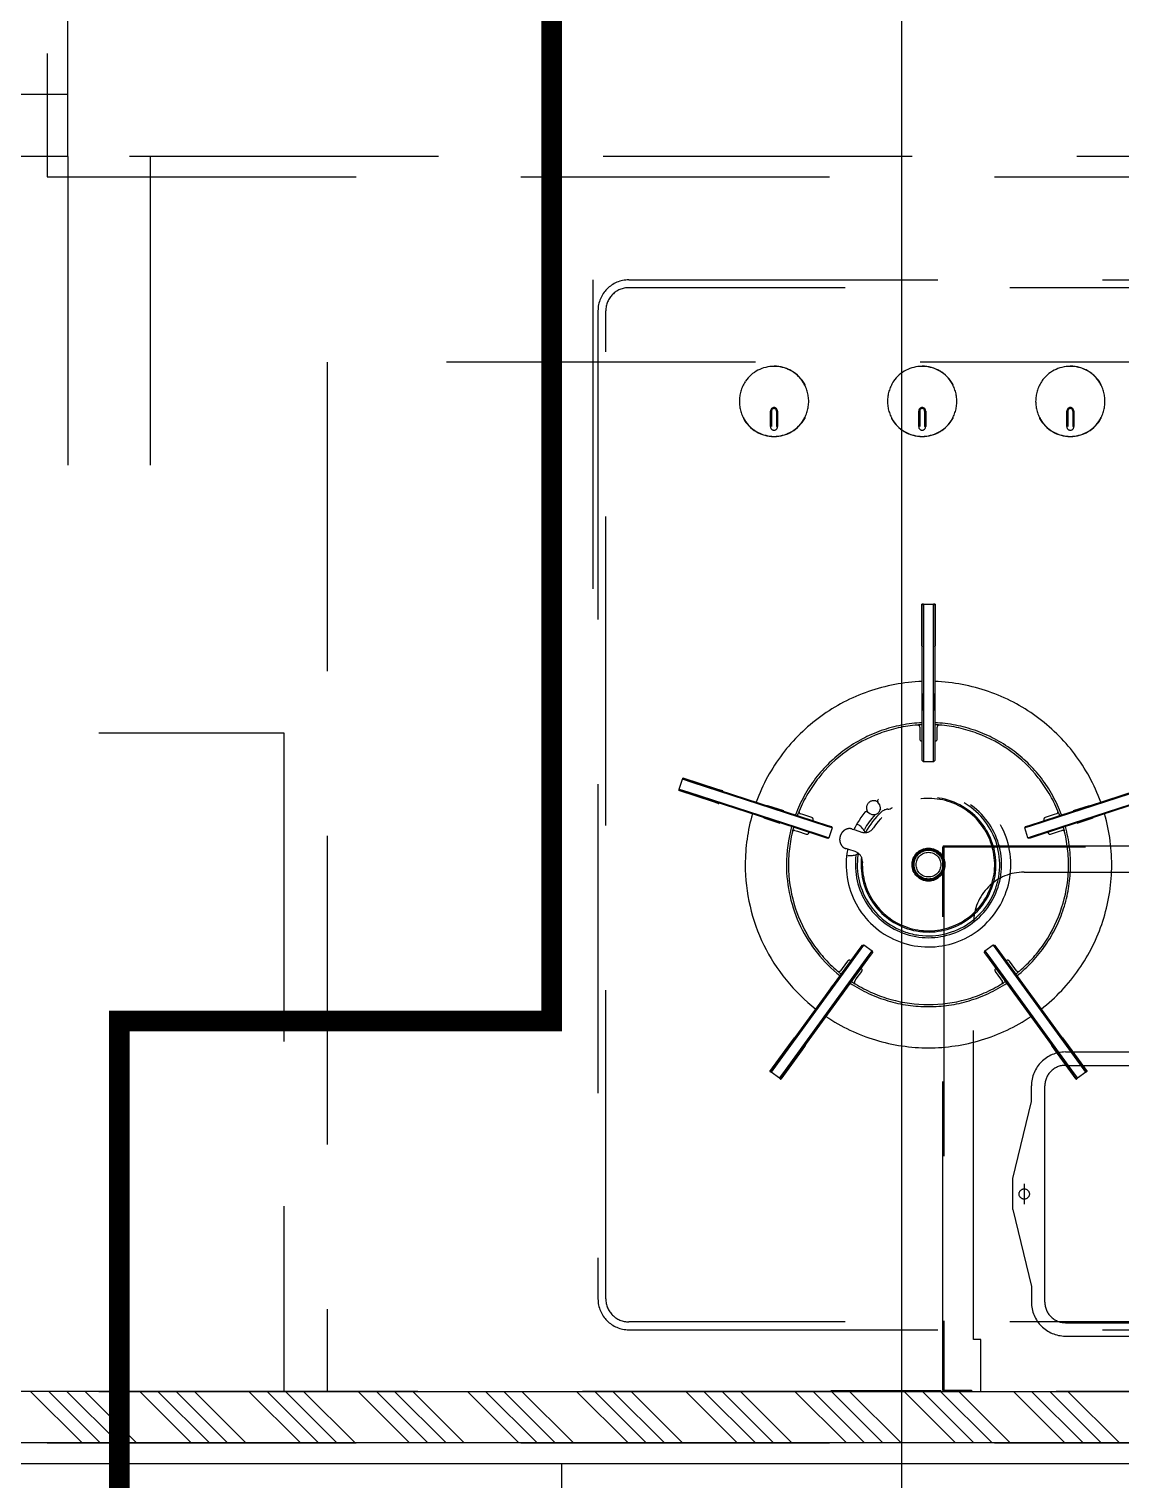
# Model space of a CAD drawing. Header units: millimetres. Extents: x 6886222 to 6919728, y 230959 to 276095.
# Drawn here: x 6907564 to 6908095, y 263117 to 263821 of the extents above; entities that cross this region are included whole.
import ezdxf
from ezdxf.xclip import XClip

# ---------------------------------------------------------------- set-up
doc = ezdxf.new("R2010")
doc.units = ezdxf.units.MM
doc.header["$LTSCALE"] = 100
doc.header["$XCLIPFRAME"] = 2
doc.linetypes.add('U-74C-EX$0$CEN', pattern=[62, 60, -1, 0, -1])
doc.linetypes.add('U-74C-EX$0$HID', pattern=[2.3, 1.5, -0.8])
for name, color, linetype in [('BP', 7, 'Continuous'), ('U-74C-EX$0$CEN', 1, 'U-74C-EX$0$CEN'), ('U-74C-EX$0$CON', 2, 'Continuous'), ('U-74C-EX$0$FIN', 5, 'Continuous'), ('U-74C-EX$0$FUR_미설치가구', 8, 'U-74C-EX$0$HID'), ('U-74C-EX$0$S-ELE', 4, 'Continuous'), ('U-74C-EX$0$확장전', 4, 'U-74C-EX$0$HID')]:
    doc.layers.add(name, color=color, linetype=linetype)
doc.layers.add('U-74C-EX$0$MC', color=152, linetype='Continuous', plot=False)

# ---------------------------------------------------------------- blocks, each defined once
blk = doc.blocks.new('U-74C-EX$0$74C_주방가구_1')
at = {"layer": 'U-74C-EX$0$FUR_미설치가구', "linetype": 'U-74C-EX$0$HID'}
for p, q in [((0, 0), (0, -2480)), ((25, -2480), (25, -25)), ((25, -25), (25, -2500)), ((625, -700), (625, -410)), ((655, -700), (655, -410)), ((25, -681.93), (0, -706.93)), ((2975, -690), (615, -690)), ((615, -690), (615, -1810)), ((25, -690.77), (0, -715.77)), ((25, -699.61), (0, -724.61)), ((625, -700), (415, -700)), ((625, -1800), (625, -700)), ((625, -700), (2975, -700)), ((25, -708.45), (0, -733.45)), ((25, -734.96), (0, -759.96)), ((25, -743.8), (0, -768.8)), ((625, -740), (415, -740)), ((25, -752.64), (0, -777.64)), ((25, -761.48), (0, -786.48)), ((25, -788), (0, -813)), ((25, -796.83), (0, -821.83)), ((25, -805.67), (0, -830.67)), ((25, -814.51), (0, -839.51)), ((25, -841.03), (0, -866.03)), ((25, -849.87), (0, -874.87)), ((25, -858.71), (0, -883.71)), ((25, -867.55), (0, -892.55)), ((25, -894.06), (0, -919.06)), ((25, -902.9), (0, -927.9)), ((25, -911.74), (0, -936.74)), ((25, -920.58), (0, -945.58)), ((25, -947.1), (0, -972.1)), ((25, -955.93), (0, -980.93)), ((550, -957.49, 0), (70, -957.49, 0)), ((565, -955, 0), (365, -955, 0)), ((25, -964.77), (0, -989.77)), ((70, -961.29, 0), (550, -961.29, 0)), ((25, -973.61), (0, -998.61)), ((55, -972.49, 0), (55, -1537.49, 0)), ((58.8, -1537.49, 0), (58.8, -972.49, 0)), ((561.2, -1537.49, 0), (561.2, -972.49, 0)), ((565, -972.49, 0), (565, -1537.49, 0)), ((25, -1000.13), (0, -1025.13)), ((311.48, -1013.53, 0), (316.95, -996.7, 0)), ((315.64, -1001.53, 0), (317.03, -997.25, 0)), ((317.66, -996.92, 0), (316.12, -1001.68, 0)), ((317.66, -996.92, 0), (317.03, -997.25, 0)), ((317.66, -996.92, 0), (317.42, -996.85, 0)), ((317.66, -996.92, 0), (322.42, -998.47, 0)), ((323.13, -998.71, 0), (317.66, -1015.54, 0)), ((320.87, -1003.23, 0), (322.42, -998.47, 0)), ((322.74, -999.1, 0), (321.35, -1003.38, 0)), ((322.74, -999.1, 0), (322.42, -998.47, 0)), ((322.65, -998.55, 0), (322.42, -998.47, 0)), ((298.8, -1053.36, 0), (315.64, -1001.53, 0)), ((316.12, -1001.68, 0), (299.27, -1053.51, 0)), ((304.03, -1055.06, 0), (320.87, -1003.23, 0)), ((321.35, -1003.38, 0), (304.51, -1055.21, 0)), ((25, -1008.97), (0, -1033.97)), ((310.71, -1015.9, 0), (311.48, -1013.53, 0)), ((25, -1017.81), (0, -1042.81)), ((317.66, -1015.54, 0), (316.89, -1017.91, 0)), ((25, -1026.64), (0, -1051.64)), ((497.76, -1028.1, 0), (497.69, -1028.1, 0)), ((498.08, -1028.1, 0), (497.76, -1028.1, 0)), ((496.21, -1029.09, 0), (496.53, -1028.99, 0)), ((515.46, -1028.99, 0), (515.78, -1029.09, 0)), ((177.14, -1045.67, 0), (180.08, -1041.63, 0)), ((180.22, -1041.43, 0), (180.08, -1041.63, 0)), ((180.78, -1041.52, 0), (180.08, -1041.63, 0)), ((184.12, -1044.57, 0), (180.08, -1041.63, 0)), ((180.52, -1041.03, 0), (194.84, -1051.43, 0)), ((180.78, -1041.52, 0), (184.42, -1044.16, 0)), ((303.68, -1038.02, 0), (301.15, -1045.81, 0)), ((303.77, -1038.05, 0), (303.68, -1038.02, 0)), ((307.04, -1047.73, 0), (309.58, -1039.93, 0)), ((309.58, -1039.93, 0), (309.48, -1039.9, 0)), ((493.7, -1041.29, 0), (501.3, -1041.29, 0)), ((191.02, -1056.68, 0), (176.7, -1046.29, 0)), ((177.14, -1045.67, 0), (176.99, -1045.88, 0)), ((177.14, -1045.67, 0), (181.18, -1048.61, 0)), ((177.14, -1045.67, 0), (177.25, -1046.37, 0)), ((180.89, -1049.02, 0), (177.25, -1046.37, 0)), ((224.98, -1081.05, 0), (180.89, -1049.02, 0)), ((181.18, -1048.61, 0), (225.27, -1080.65, 0)), ((228.21, -1076.6, 0), (184.12, -1044.57, 0)), ((184.42, -1044.16, 0), (228.51, -1076.2, 0)), ((301.15, -1045.81, 0), (301.24, -1045.84, 0)), ((306.95, -1047.7, 0), (307.04, -1047.73, 0)), ((493.7, -1044.19, 0), (493.7, -1044.19, 0)), ((493.72, -1044.69, 0), (493.7, -1044.19, 0)), ((501.28, -1044.69, 0), (493.72, -1044.69, 0)), ((501.28, -1044.69, 0), (501.29, -1044.19, 0)), ((501.3, -1044.19, 0), (501.29, -1044.19, 0)), ((523, -1042.99, 0), (523.01, -1042.99, 0)), ((523.01, -1042.99, 0), (523.05, -1042.99, 0)), ((25, -1053.16), (0, -1078.16)), ((194.84, -1051.43, 0), (196.86, -1052.9, 0)), ((294.29, -1067.24, 0), (298.8, -1053.36, 0)), ((299.27, -1053.51, 0), (294.76, -1067.42, 0)), ((297.14, -1054.41, 0), (295.76, -1058.68, 0)), ((297.55, -1053.17, 0), (297.14, -1054.41, 0)), ((299.51, -1068.96, 0), (304.03, -1055.06, 0)), ((304.51, -1055.21, 0), (299.99, -1069.1, 0)), ((305.23, -1057.03, 0), (305.63, -1055.79, 0)), ((25, -1062), (0, -1087)), ((193.04, -1058.15, 0), (191.02, -1056.68, 0)), ((296.4, -1059.94, 0), (296.64, -1060.02, 0)), ((302.34, -1061.87, 0), (302.58, -1061.95, 0)), ((303.84, -1061.3, 0), (305.23, -1057.03, 0)), ((496.21, -1056.89, 0), (496.53, -1056.99, 0)), ((497.76, -1057.88, 0), (497.69, -1057.88, 0)), ((498.08, -1057.88, 0), (497.76, -1057.88, 0)), ((514.23, -1057.88, 0), (513.91, -1057.88, 0)), ((514.23, -1057.88, 0), (514.3, -1057.88, 0)), ((515.46, -1056.99, 0), (515.78, -1056.89, 0)), ((25.46, -1070.52, 0), (25.46, -1124.2, 0)), ((215.54, -1066.65, 0), (215.48, -1066.73, 0)), ((222.17, -1071.47, 0), (215.54, -1066.65, 0)), ((293.7, -1069.05, 0), (294.29, -1067.24, 0)), ((294.02, -1069.68, 0), (293.7, -1069.05, 0)), ((294.76, -1067.42, 0), (294.02, -1069.68, 0)), ((298.78, -1071.23, 0), (294.02, -1069.68, 0)), ((298.78, -1071.23, 0), (299.51, -1068.96, 0)), ((299.99, -1069.1, 0), (299.41, -1070.9, 0)), ((25, -1070.84), (0, -1095.84)), ((211.96, -1071.59, 0), (211.9, -1071.67, 0)), ((211.9, -1071.67, 0), (218.53, -1076.49, 0)), ((218.53, -1076.49, 0), (218.59, -1076.41, 0)), ((222.12, -1071.55, 0), (222.17, -1071.47, 0)), ((240.04, -1085.2, 0), (228.21, -1076.6, 0)), ((228.51, -1076.2, 0), (240.32, -1084.78, 0)), ((230.46, -1076.07, 0), (229.41, -1075.31, 0)), ((234.1, -1078.71, 0), (230.46, -1076.07, 0)), ((299.41, -1070.9, 0), (298.78, -1071.23, 0)), ((25, -1079.68), (0, -1104.68)), ((224.41, -1082.18, 0), (225.47, -1082.95, 0)), ((236.79, -1089.63, 0), (224.98, -1081.05, 0)), ((225.27, -1080.65, 0), (237.1, -1089.24, 0)), ((225.47, -1082.95, 0), (229.1, -1085.59, 0)), ((234.17, -1080.31, 0), (234.32, -1080.11, 0)), ((285.47, -1082.8, 0), (285.51, -1082.8, 0)), ((287.25, -1082.43, 0), (288.27, -1079.28, 0)), ((288.27, -1079.28, 0), (288.73, -1077.87, 0)), ((297.78, -1082.38, 0), (296.76, -1085.52, 0)), ((298.24, -1080.96, 0), (297.78, -1082.38, 0)), ((230.5, -1085.37, 0), (230.64, -1085.17, 0)), ((238.33, -1090.75, 0), (236.79, -1089.63, 0)), ((237.1, -1089.24, 0), (239.03, -1090.64, 0)), ((239.03, -1090.64, 0), (238.33, -1090.75, 0)), ((241.97, -1086.59, 0), (239.03, -1090.64, 0)), ((241.97, -1086.59, 0), (240.04, -1085.2, 0)), ((240.32, -1084.78, 0), (241.86, -1085.9, 0)), ((241.86, -1085.9, 0), (241.97, -1086.59, 0)), ((297.95, -1086.84, 0), (297.98, -1086.86, 0)), ((306.56, -1088.46, 0), (305.8, -1089.58, 0)), ((310.22, -1094.16, 0), (311.37, -1093.44, 0)), ((496.21, -1101.04, 0), (496.53, -1100.94, 0)), ((497.76, -1100.05, 0), (497.69, -1100.05, 0)), ((498.08, -1100.05, 0), (497.76, -1100.05, 0)), ((515.46, -1100.94, 0), (515.78, -1101.04, 0)), ((25, -1106.19), (0, -1131.19)), ((284.02, -1110.62, 0), (283.74, -1111.04, 0)), ((286.24, -1112.69, 0), (286.52, -1112.27, 0)), ((25, -1115.03), (0, -1140.03)), ((330.95, -1115.51, 0), (331.45, -1115.01, 0)), ((330.95, -1120.51, 0), (330.95, -1115.51, 0)), ((333.33, -1115.51, 0), (330.95, -1115.51, 0)), ((331.45, -1115.01, 0), (333.35, -1115.01, 0)), ((347.95, -1115.51, 0), (333.33, -1115.51, 0)), ((333.35, -1115.01, 0), (347.95, -1115.01, 0)), ((340.95, -1114.76, 0), (340.95, -1115.01, 0)), ((346.44, -1113.76, 0), (341.95, -1113.76, 0)), ((347.74, -1113.76, 0), (346.44, -1113.76, 0)), ((347.95, -1115.01, 0), (402.45, -1115.01, 0)), ((402.45, -1115.51, 0), (347.95, -1115.51, 0)), ((364.05, -1114.91, 0), (355.85, -1114.91, 0)), ((355.85, -1114.91, 0), (355.85, -1115.01, 0)), ((364.05, -1115.01, 0), (364.05, -1114.91, 0)), ((387.25, -1114.76, 0), (389.75, -1114.76, 0)), ((389.75, -1114.76, 0), (407.44, -1114.76, 0)), ((402.45, -1115.01, 0), (406.95, -1115.01, 0)), ((407.45, -1115.51, 0), (402.45, -1115.51, 0)), ((407.45, -1115.51, 0), (406.95, -1115.01, 0)), ((407.45, -1115.51, 0), (407.45, -1115.26, 0)), ((407.45, -1115.51, 0), (407.45, -1120.51, 0)), ((493.7, -1113.24, 0), (501.3, -1113.24, 0)), ((493.7, -1116.14, 0), (493.7, -1116.14, 0)), ((493.72, -1116.64, 0), (493.7, -1116.14, 0)), ((501.28, -1116.64, 0), (493.72, -1116.64, 0)), ((501.28, -1116.64, 0), (501.29, -1116.14, 0)), ((501.3, -1116.14, 0), (501.29, -1116.14, 0)), ((523, -1114.94, 0), (523.01, -1114.94, 0)), ((523.01, -1114.94, 0), (523.05, -1114.94, 0)), ((25, -1123.87), (0, -1148.87)), ((330.95, -1120.51, 0), (333.33, -1120.51, 0)), ((331.45, -1121.01, 0), (330.95, -1120.51, 0)), ((333.35, -1121.01, 0), (331.45, -1121.01, 0)), ((333.33, -1120.51, 0), (347.95, -1120.51, 0)), ((347.95, -1121.01, 0), (333.35, -1121.01, 0)), ((340.95, -1121.01, 0), (340.95, -1121.26, 0)), ((341.95, -1122.26, 0), (346.44, -1122.26, 0)), ((346.44, -1122.26, 0), (347.74, -1122.26, 0)), ((347.95, -1120.51, 0), (402.45, -1120.51, 0)), ((402.45, -1121.01, 0), (347.95, -1121.01, 0)), ((355.85, -1121.01, 0), (355.85, -1121.11, 0)), ((355.85, -1121.11, 0), (364.05, -1121.11, 0)), ((364.05, -1121.11, 0), (364.05, -1121.01, 0)), ((389.75, -1121.26, 0), (387.25, -1121.26, 0)), ((407.44, -1121.26, 0), (389.75, -1121.26, 0)), ((402.45, -1120.51, 0), (407.45, -1120.51, 0)), ((406.95, -1121.01, 0), (402.45, -1121.01, 0)), ((406.95, -1121.01, 0), (407.45, -1120.51, 0)), ((407.45, -1120.76, 0), (407.45, -1120.51, 0)), ((25, -1132.71), (0, -1157.71)), ((496.21, -1128.84, 0), (496.53, -1128.94, 0)), ((497.76, -1129.83, 0), (497.69, -1129.83, 0)), ((498.08, -1129.83, 0), (497.76, -1129.83, 0)), ((514.23, -1129.83, 0), (513.91, -1129.83, 0)), ((514.23, -1129.83, 0), (514.3, -1129.83, 0)), ((515.46, -1128.94, 0), (515.78, -1128.84, 0)), ((224.98, -1154.96, 0), (236.79, -1146.38, 0)), ((237.1, -1146.77, 0), (225.27, -1155.37, 0)), ((236.79, -1146.38, 0), (238.33, -1145.26, 0)), ((239.03, -1145.37, 0), (237.1, -1146.77, 0)), ((238.33, -1145.26, 0), (239.03, -1145.37, 0)), ((239.03, -1145.37, 0), (241.97, -1149.42, 0)), ((180.89, -1186.99, 0), (224.98, -1154.96, 0)), ((225.47, -1153.06, 0), (224.41, -1153.83, 0)), ((229.1, -1150.42, 0), (225.47, -1153.06, 0)), ((228.21, -1159.41, 0), (240.04, -1150.82, 0)), ((240.32, -1151.23, 0), (228.51, -1159.81, 0)), ((230.64, -1150.85, 0), (230.5, -1150.64, 0)), ((240.04, -1150.82, 0), (241.97, -1149.42, 0)), ((241.86, -1150.12, 0), (240.32, -1151.23, 0)), ((241.97, -1149.42, 0), (241.86, -1150.12, 0)), ((25, -1159.23), (0, -1184.23)), ((113.44, -1159, 0), (75.94, -1168, 0)), ((113.44, -1159, 0), (128.44, -1159, 0)), ((128.44, -1159, 0), (165.94, -1168, 0)), ((225.27, -1155.37, 0), (181.18, -1187.4, 0)), ((184.12, -1191.44, 0), (228.21, -1159.41, 0)), ((228.51, -1159.81, 0), (184.42, -1191.85, 0)), ((218.53, -1159.52, 0), (211.9, -1164.34, 0)), ((218.59, -1159.6, 0), (218.53, -1159.52, 0)), ((229.41, -1160.7, 0), (230.46, -1159.94, 0)), ((230.46, -1159.94, 0), (234.1, -1157.3, 0)), ((234.32, -1155.9, 0), (234.17, -1155.7, 0)), ((25, -1168.07), (0, -1193.07)), ((75.94, -1168, 0), (68.44, -1168, 0)), ((125.94, -1164.5, 0), (115.94, -1164.5, 0)), ((120.94, -1382.96, 0), (120.94, -1166.65, 0)), ((165.94, -1168, 0), (173.44, -1168, 0)), ((211.9, -1164.34, 0), (211.96, -1164.42, 0)), ((215.54, -1169.36, 0), (222.17, -1164.54, 0)), ((222.17, -1164.54, 0), (222.12, -1164.46, 0)), ((293.7, -1166.96, 0), (294.02, -1166.33, 0)), ((294.29, -1168.77, 0), (293.7, -1166.96, 0)), ((294.02, -1166.33, 0), (298.78, -1164.79, 0)), ((294.02, -1166.33, 0), (294.76, -1168.59, 0)), ((298.8, -1182.65, 0), (294.29, -1168.77, 0)), ((294.76, -1168.59, 0), (299.27, -1182.5, 0)), ((299.51, -1167.05, 0), (298.78, -1164.79, 0)), ((298.78, -1164.79, 0), (299.41, -1165.11, 0)), ((299.41, -1165.11, 0), (299.99, -1166.92, 0)), ((304.03, -1180.95, 0), (299.51, -1167.05, 0)), ((299.99, -1166.92, 0), (304.51, -1180.8, 0)), ((68.44, -1174.5, 0), (173.44, -1174.5, 0)), ((215.48, -1169.28, 0), (215.54, -1169.36, 0)), ((296.64, -1176, 0), (296.4, -1176.07, 0)), ((302.58, -1174.07, 0), (302.34, -1174.14, 0)), ((305.23, -1178.98, 0), (303.84, -1174.71, 0)), ((496.21, -1172.99, 0), (496.53, -1172.88, 0)), ((497.76, -1172, 0), (497.69, -1172, 0)), ((498.08, -1172, 0), (497.76, -1172, 0)), ((515.46, -1172.88, 0), (515.78, -1172.99, 0)), ((25, -1176.9), (0, -1201.9)), ((176.7, -1189.73, 0), (191.02, -1179.33, 0)), ((191.02, -1179.33, 0), (193.04, -1177.86, 0)), ((196.86, -1183.12, 0), (194.84, -1184.59, 0)), ((295.76, -1177.33, 0), (297.14, -1181.6, 0)), ((297.14, -1181.6, 0), (297.55, -1182.84, 0)), ((315.64, -1234.49, 0), (298.8, -1182.65, 0)), ((299.27, -1182.5, 0), (316.12, -1234.33, 0)), ((320.87, -1232.79, 0), (304.03, -1180.95, 0)), ((304.51, -1180.8, 0), (321.35, -1232.63, 0)), ((305.63, -1180.22, 0), (305.23, -1178.98, 0)), ((25, -1185.74), (0, -1210.74)), ((51.94, -1184.5, 0), (51.94, -1365.5, 0)), ((58.44, -1184.5, 0), (58.44, -1365.5, 0)), ((176.99, -1190.14, 0), (177.14, -1190.34, 0)), ((181.18, -1187.4, 0), (177.14, -1190.34, 0)), ((177.25, -1189.64, 0), (177.14, -1190.34, 0)), ((180.08, -1194.38, 0), (177.14, -1190.34, 0)), ((177.25, -1189.64, 0), (180.89, -1186.99, 0)), ((194.84, -1184.59, 0), (180.52, -1194.99, 0)), ((183.44, -1184.5, 0), (183.44, -1365.5, 0)), ((189.94, -1184.5, 0), (189.94, -1365.5, 0)), ((301.24, -1190.17, 0), (301.15, -1190.2, 0)), ((301.15, -1190.2, 0), (303.68, -1198, 0)), ((307.04, -1188.28, 0), (306.95, -1188.31, 0)), ((309.58, -1196.08, 0), (307.04, -1188.28, 0)), ((493.7, -1185.19, 0), (501.3, -1185.19, 0)), ((493.7, -1188.09, 0), (493.7, -1188.09, 0)), ((493.72, -1188.59, 0), (493.7, -1188.09, 0)), ((501.28, -1188.59, 0), (493.72, -1188.59, 0)), ((501.28, -1188.59, 0), (501.29, -1188.09, 0)), ((501.3, -1188.09, 0), (501.29, -1188.09, 0)), ((523, -1186.89, 0), (523.01, -1186.89, 0)), ((523.01, -1186.89, 0), (523.05, -1186.89, 0)), ((180.08, -1194.38, 0), (184.12, -1191.44, 0)), ((180.08, -1194.38, 0), (180.78, -1194.49, 0)), ((180.08, -1194.38, 0), (180.22, -1194.59, 0)), ((184.42, -1191.85, 0), (180.78, -1194.49, 0)), ((309.48, -1196.11, 0), (309.58, -1196.08, 0)), ((303.68, -1198, 0), (303.77, -1197.97, 0)), ((496.21, -1200.79, 0), (496.53, -1200.89, 0)), ((497.76, -1201.78, 0), (497.69, -1201.78, 0)), ((498.08, -1201.78, 0), (497.76, -1201.78, 0)), ((514.23, -1201.78, 0), (513.91, -1201.78, 0)), ((514.23, -1201.78, 0), (514.3, -1201.78, 0)), ((515.46, -1200.89, 0), (515.78, -1200.79, 0))]:
    blk.add_line(p, q, dxfattribs=at)
blk.add_lwpolyline([(25, -805), (25, -25), (345, -25), (345, -805)], close=True, dxfattribs=at)
at = {"layer": 'U-74C-EX$0$FUR_미설치가구', "linetype": 'U-74C-EX$0$HID', "elevation": 0}
blk.add_lwpolyline([(525, -825.94), (25, -825.94), (25, -1723.94), (525, -1723.94)], close=True, dxfattribs=at)
blk.add_lwpolyline([(25.6, -1424.34), (289.4, -1424.34), (289.4, -1125.54), (25.6, -1125.54), (25.6, -1138.94), (25, -1138.94), (25, -1125.54, -0.414214), (25.6, -1124.94), (289.4, -1124.94, -0.414214), (290, -1125.54), (290, -1424.34, -0.414214), (289.4, -1424.94), (25.6, -1424.94, -0.414214), (25, -1424.34), (25, -1410.94), (25.6, -1410.94)], format="xyb", close=True, dxfattribs=at)
blk.add_lwpolyline([(25, -1143.44), (50.3, -1143.44), (50.3, -1139.94), (252.8, -1139.94, -0.414214), (277.3, -1164.44), (277.3, -1385.44)], format="xyb", dxfattribs=at)
at = {"layer": 'U-74C-EX$0$FUR_미설치가구', "linetype": 'U-74C-EX$0$HID'}
for centre, radius in [((280.95, -1118.01, 0), 8), ((280.95, -1118.01, 0), 7.5), ((280.95, -1118.01, 0), 7), ((280.95, -1118.01, 0), 6), ((120.94, -1164.5, 0), 2.5)]:
    blk.add_circle(centre, radius, dxfattribs=at)
for centre, radius, start, end in [((70, -972.49, 0), 15, 90, 180), ((550, -972.49, 0), 15, 0, 90), ((70, -972.49, 0), 11.2, 90, 180), ((550, -972.49, 0), 11.2, 0, 90), ((316.04, -1000.51, 0), 3.91, 69.29021, 76.62), ((321.5, -1002.68, 0), 4.29, 67.70311, 74.38667), ((311.18, -1016.06, 0), 0.5, 162, 222), ((316.41, -1017.76, 0), 0.5, 282, 342), ((506, -1042.99, 0), 17.05, 119.15028, 240.84972), ((506, -1042.99, 0), 17.02, 118.93882, 241.06118), ((506, -1043.32, 0), 17.17, 56.57175, 123.42825), ((280.95, -1118.01, 0), 89, 90, 142.06832), ((280.95, -1118.01, 0), 89, 73.93168, 90), ((280.95, -1118.01, 0), 89, 1.93168, 70.06832), ((506, -1042.99, 0), 17, 125.1532, 234.8468), ((506, -1042.99, 0), 17, 305.1532, 54.8468), ((183.8, -1043.8, 0), 4.29, 139.70311, 146.38667), ((493.7, -1042.99, 0), 1.7, 90.00284, 270.67481), ((501.3, -1042.99, 0), 1.7, 359.61431, 90.02662), ((501.3, -1042.99, 0), 1.2, 359.79918, 89.99331), ((180.04, -1048.32, 0), 3.91, 141.29021, 148.62), ((280.95, -1118.01, 0), 69, 90, 141.50809), ((280.95, -1118.01, 0), 69, 74.49191, 90), ((501.3, -1042.99, 0), 1.7, 269.2913, 359.706), ((501.3, -1042.99, 0), 1.2, 269.99602, 359.79845), ((506, -1042.99, 0), 17.02, 298.93882, 0), ((506, -1042.99, 0), 17.05, 299.15028, 0), ((196.57, -1053.3, 0), 0.5, 354, 54), ((280.95, -1118.01, 0), 68, 76.4942, 139.5058), ((280.95, -1118.01, 0), 68, 74.78036, 76.4942), ((296.6, -1052.86, 0), 1, 342, 76.4942), ((280.95, -1118.01, 0), 68, 74.52858, 74.78036), ((280.95, -1118.01, 0), 68, 69.21964, 69.47142), ((280.95, -1118.01, 0), 68, 67.50597, 69.21964), ((280.95, -1118.01, 0), 69, 2.49191, 69.50809), ((306.58, -1056.1, 0), 1, 67.5058, 162), ((280.95, -1118.01, 0), 68, 4.4942, 67.5058), ((193.33, -1057.75, 0), 0.5, 234, 294), ((296.71, -1058.99, 0), 1, 162, 252), ((302.89, -1061, 0), 1, 252, 342), ((506, -1042.66, 0), 17.17, 236.57175, 303.42825), ((280.95, -1118.01, 0), 89, 145.93168, 214.06832), ((280.95, -1118.01, 0), 68, 141.21964, 141.47142), ((230, -1074.5, 0), 1, 139.5058, 234), ((292.48, -1079.05, 0), 3.93, 152.17568, 162.31091), ((280.95, -1118.01, 0), 69, 146.49191, 213.50809), ((280.95, -1118.01, 0), 68, 148.4942, 211.5058), ((280.95, -1118.01, 0), 68, 146.78036, 148.4942), ((223.82, -1082.99, 0), 1, 54, 148.4942), ((280.95, -1118.01, 0), 68, 146.52858, 146.78036), ((233.51, -1079.52, 0), 1, 324, 54), ((280.95, -1118.01, 0), 40, 84.13864, 37.46315), ((280.95, -1118.01, 0), 35.5, 82.67859, 40.83072), ((280.95, -1118.01, 0), 34.6, 81.59635, 62.40365), ((282.49, -1080.89, 0), 5, 283.2111, 342), ((280.95, -1118.01, 0), 40, 83.11777, 84.13864), ((293.31, -1079.96, 0), 8, 173.0167, 202.29913), ((293.06, -1079.93, 0), 7.74, 171.75033, 173.03723), ((280.95, -1118.01, 0), 40, 79.18076, 83.11777), ((293.3, -1079.97, 0), 7.99, 202.29714, 207.48385), ((283.67, -1101.09, 0), 17.47, 81.08978, 82.30358), ((280.95, -1118.01, 0), 34.6, 80.74846, 80.9822), ((288.4, -1074.75, 0), 9.29, 257.84613, 258.34727), ((292.58, -1079.51, 0), 4.16, 162.14461, 162.33178), ((292.62, -1079.12, 0), 4.08, 161.9769, 162.21042), ((293.31, -1079.96, 0), 8, 301.70087, 330.9833), ((280.95, -1118.01, 0), 40, 60.88223, 64.81924), ((294.4, -1079.69, 0), 4.05, 341.67256, 351.74177), ((293.53, -1080.09, 0), 7.74, 330.96277, 332.24967), ((280.95, -1118.01, 0), 40, 59.86136, 60.88223), ((280.95, -1118.01, 0), 40, 50.53685, 59.86136), ((229.69, -1084.78, 0), 1, 234, 324), ((280.95, -1118.01, 0), 32.75, 90, 60.28635), ((280.95, -1118.01, 0), 32.15, 99.30198, 44.62242), ((280.95, -1118, 0), 32.14, 97.23551, 99.30227), ((280.95, -1118.01, 0), 32.15, 87.61542, 97.2358), ((280.95, -1118.01, 0), 32.75, 83.71365, 90), ((282.49, -1080.89, 0), 5, 267.61542, 276.05771), ((282.49, -1080.89, 0), 5, 276.0558, 283.21301), ((301.51, -1087.07, 0), 5, 162, 221.42279), ((300.35, -1078.63, 0), 9.3, 245.68658, 246.15342), ((280.95, -1118.01, 0), 34.6, 63.01392, 63.24792), ((280.95, -1118.01, 0), 34.3, 41.55043, 62.98225), ((288.86, -1102.39, 0), 17.1, 61.66544, 62.90068), ((293.31, -1079.97, 0), 7.99, 296.51615, 301.70286), ((301.51, -1087.07, 0), 5, 221.42088, 228.53852), ((280.95, -1118.01, 0), 35.5, 47.16928, 61.32141), ((301.51, -1087.07, 0), 5, 228.53661, 236.38458), ((280.95, -1118.01, 0), 32.15, 46.68586, 56.38458), ((308.5, -1091.4, 0), 3.25, 146, 193.89878), ((305.73, -1087.9, 0), 1, 353.35051, 50.39875), ((308.5, -1091.4, 0), 3.5, 323.63416, 124.2344), ((305.74, -1087.9, 0), 0.991, 325.87421, 353.3382), ((280.95, -1118, 0), 32.14, 44.62212, 46.68615), ((305.23, -1091.83, 0), 0.201, 224.13345, 249.09264), ((305.11, -1092.27, 0), 0.252, 19.81435, 79.06986), ((308.5, -1091.4, 0), 3.25, 193.89878, 254.10122), ((302.88, -1098.57, 0), 5, 4.31906, 41.55043), ((308.5, -1091.4, 0), 3.25, 254.10122, 302), ((307.95, -1094.66, 0), 0.195, 198.5502, 224.22371), ((312.85, -1097.82, 0), 5, 184.31906, 212.32761), ((311.9, -1094.28, 0), 0.992, 94.66959, 122.118), ((311.9, -1094.29, 0), 1, 37.60125, 94.64949), ((506, -1115.27, 0), 17.17, 56.57175, 123.42825), ((506, -1114.94, 0), 17.05, 119.15028, 240.84972), ((506, -1114.94, 0), 17.02, 118.93882, 241.06118), ((506, -1114.94, 0), 17, 125.1532, 234.8468), ((506, -1114.94, 0), 17, 305.1532, 54.8468), ((347.74, -1112.76, 0), 1, 270, 4.4942), ((280.95, -1118.01, 0), 68, 2.78036, 4.4942), ((341.95, -1114.76, 0), 1, 90, 180), ((280.95, -1118.01, 0), 68, 2.52858, 2.78036), ((387.25, -1115.26, 0), 0.5, 90, 150), ((403.54, -1115.07, 0), 3.91, 357.29021, 4.62), ((493.7, -1114.94, 0), 1.7, 90.00284, 270.67481), ((501.3, -1114.94, 0), 1.7, 269.2913, 359.706), ((501.3, -1114.94, 0), 1.7, 359.61431, 90.02662), ((501.3, -1114.94, 0), 1.2, 359.79918, 89.99331), ((501.3, -1114.94, 0), 1.2, 269.99602, 359.79845), ((506, -1114.94, 0), 17.02, 298.93882, 0), ((506, -1114.94, 0), 17.05, 299.15028, 0), ((280.95, -1118.01, 0), 69, 290.49191, 357.50809), ((280.95, -1118.01, 0), 68, 292.4942, 355.5058), ((280.95, -1118.01, 0), 89, 289.93168, 358.06832), ((341.95, -1121.26, 0), 1, 180, 270), ((347.74, -1123.26, 0), 1, 355.5058, 90), ((280.95, -1118.01, 0), 68, 355.50597, 357.21964), ((280.95, -1118.01, 0), 68, 357.21964, 357.47142), ((387.25, -1120.76, 0), 0.5, 210, 270), ((403.16, -1120.93, 0), 4.29, 355.70311, 2.38667), ((506, -1114.61, 0), 17.17, 236.57175, 303.42825), ((280.95, -1118.01, 0), 68, 211.50597, 213.21964), ((223.82, -1153.02, 0), 1, 211.5058, 306), ((229.69, -1151.23, 0), 1, 36, 126), ((280.95, -1118.01, 0), 68, 213.21964, 213.47142), ((280.95, -1118.01, 0), 69, 218.49191, 285.50809), ((280.95, -1118.01, 0), 68, 218.52858, 218.78036), ((230, -1161.51, 0), 1, 126, 220.4942), ((280.95, -1118.01, 0), 68, 220.4942, 283.5058), ((233.51, -1156.49, 0), 1, 306, 36), ((68.44, -1184.5, 0), 16.5, 90, 180), ((173.44, -1184.5, 0), 16.5, 0, 90), ((68.44, -1184.5, 0), 10, 90, 180), ((173.44, -1184.5, 0), 10, 0, 90), ((280.95, -1118.01, 0), 89, 217.93168, 286.06832), ((296.71, -1177.02, 0), 1, 108, 198), ((302.89, -1175.02, 0), 1, 18, 108), ((506, -1186.89, 0), 17.05, 119.15028, 240.84972), ((506, -1186.89, 0), 17.02, 118.93882, 241.06118), ((506, -1186.89, 0), 17, 125.1532, 234.8468), ((506, -1187.22, 0), 17.17, 56.57175, 123.42825), ((506, -1186.89, 0), 17, 305.1532, 54.8468), ((193.33, -1178.26, 0), 0.5, 66, 126), ((196.57, -1182.71, 0), 0.5, 306, 6), ((296.6, -1183.15, 0), 1, 283.5058, 18), ((280.95, -1118.01, 0), 68, 290.52858, 290.78036), ((280.95, -1118.01, 0), 68, 290.78036, 292.4942), ((306.58, -1179.91, 0), 1, 198, 292.4942), ((180.35, -1187.47, 0), 4.29, 211.70311, 218.38667), ((280.95, -1118.01, 0), 68, 283.50597, 285.21964), ((280.95, -1118.01, 0), 68, 285.21964, 285.47142), ((493.7, -1186.89, 0), 1.7, 90.00284, 270.67481), ((501.3, -1186.89, 0), 1.7, 269.2913, 359.706), ((501.3, -1186.89, 0), 1.7, 359.61431, 90.02662), ((501.3, -1186.89, 0), 1.2, 359.79918, 89.99331), ((501.3, -1186.89, 0), 1.2, 269.99602, 359.79845), ((506, -1186.89, 0), 17.02, 298.93882, 0), ((506, -1186.89, 0), 17.05, 299.15028, 0), ((183.49, -1192.44, 0), 3.91, 213.29021, 220.62), ((506, -1186.56, 0), 17.17, 236.57175, 303.42825)]:
    blk.add_arc(centre, radius, start, end, dxfattribs=at)
for points in [[(501.3, -1041.79, 0), (498.75, -1041.79, 0), (496.21, -1041.79, 0), (493.7, -1041.79, 0)], [(501.29, -1044.19, 0), (498.75, -1044.19, 0), (496.21, -1044.19, 0), (493.7, -1044.19, 0)], [(501.3, -1113.74, 0), (498.75, -1113.74, 0), (496.21, -1113.74, 0), (493.7, -1113.74, 0)], [(501.29, -1116.14, 0), (498.75, -1116.14, 0), (496.21, -1116.14, 0), (493.7, -1116.14, 0)], [(501.3, -1185.69, 0), (498.75, -1185.69, 0), (496.21, -1185.69, 0), (493.7, -1185.69, 0)], [(501.29, -1188.09, 0), (498.75, -1188.09, 0), (496.21, -1188.09, 0), (493.7, -1188.09, 0)]]:
    blk.add_open_spline(points, degree=3, dxfattribs=at)
for points, knots in [([(229.24, -1073.85, 0), (229.23, -1073.85, 0), (229.08, -1074.02, 0), (228.61, -1074.6, 0), (228.27, -1075, 0), (227.94, -1075.42, 0)], [0.0085795, 0.0085795, 0.0085795, 0.0085795, 0.5, 0.5, 1, 1, 1, 1]), ([(298.41, -1080.27, 0), (298.41, -1080.23, 0), (298.42, -1080.14, 0), (298.44, -1079.97, 0), (298.45, -1079.78, 0), (298.45, -1079.59, 0), (298.44, -1079.4, 0), (298.42, -1079.21, 0), (298.4, -1079.01, 0), (298.36, -1078.82, 0), (298.32, -1078.63, 0), (298.26, -1078.44, 0), (298.2, -1078.26, 0), (298.13, -1078.07, 0), (298.05, -1077.89, 0), (297.97, -1077.71, 0), (297.87, -1077.53, 0), (297.77, -1077.36, 0), (297.66, -1077.19, 0), (297.54, -1077.02, 0), (297.41, -1076.86, 0), (297.28, -1076.7, 0), (297.14, -1076.55, 0), (296.99, -1076.4, 0), (296.84, -1076.26, 0), (296.68, -1076.12, 0), (296.52, -1075.99, 0), (296.35, -1075.87, 0), (296.17, -1075.75, 0), (295.99, -1075.64, 0), (295.81, -1075.53, 0), (295.62, -1075.44, 0), (295.43, -1075.35, 0), (295.23, -1075.26, 0), (295.03, -1075.19, 0), (294.83, -1075.12, 0), (294.62, -1075.06, 0), (294.42, -1075.01, 0), (294.21, -1074.96, 0), (294, -1074.93, 0), (293.79, -1074.9, 0), (293.58, -1074.88, 0), (293.37, -1074.87, 0), (293.16, -1074.86, 0), (292.95, -1074.87, 0), (292.74, -1074.88, 0), (292.53, -1074.9, 0), (292.32, -1074.93, 0), (292.12, -1074.97, 0), (291.91, -1075.01, 0), (291.72, -1075.07, 0), (291.52, -1075.13, 0), (291.33, -1075.2, 0), (291.14, -1075.27, 0), (290.96, -1075.36, 0), (290.78, -1075.45, 0), (290.6, -1075.55, 0), (290.43, -1075.65, 0), (290.27, -1075.77, 0), (290.11, -1075.88, 0), (289.96, -1076.01, 0), (289.82, -1076.14, 0), (289.68, -1076.28, 0), (289.55, -1076.42, 0), (289.42, -1076.57, 0), (289.31, -1076.72, 0), (289.2, -1076.88, 0), (289.1, -1077.05, 0), (289.04, -1077.15, 0), (289, -1077.22, 0)], [0, 0, 0, 0, 0.008353, 0.023218, 0.038088, 0.052965, 0.06785, 0.082744, 0.097649, 0.112566, 0.127493, 0.142433, 0.157385, 0.17235, 0.187326, 0.202314, 0.217313, 0.232323, 0.247343, 0.262373, 0.277411, 0.292458, 0.307512, 0.322573, 0.33764, 0.352713, 0.36779, 0.382872, 0.397958, 0.413047, 0.428138, 0.443232, 0.458329, 0.473427, 0.488526, 0.503627, 0.518729, 0.533831, 0.548933, 0.564035, 0.579137, 0.594238, 0.609338, 0.624436, 0.639532, 0.654626, 0.669717, 0.684804, 0.699887, 0.714965, 0.730037, 0.745103, 0.760161, 0.775212, 0.790254, 0.805286, 0.820307, 0.835318, 0.850317, 0.865304, 0.880278, 0.895239, 0.910188, 0.925124, 0.940048, 0.954959, 0.96986, 0.98475, 1, 1, 1, 1]), ([(285.51, -1082.8, 0), (285.6, -1082.79, 0), (285.69, -1082.81, 0), (285.83, -1082.88, 0), (285.88, -1082.93, 0), (285.91, -1083, 0)], [0, 0, 0, 0, 0.5, 0.5, 1, 1, 1, 1]), ([(297.51, -1086.77, 0), (297.57, -1086.73, 0), (297.65, -1086.72, 0), (297.8, -1086.74, 0), (297.88, -1086.78, 0), (297.95, -1086.84, 0)], [0, 0, 0, 0, 0.5, 0.5, 1, 1, 1, 1]), ([(307.76, -1094.72, 0), (307.75, -1094.67, 0), (307.73, -1094.63, 0), (307.68, -1094.56, 0), (307.64, -1094.54, 0), (307.61, -1094.53, 0)], [0, 0, 0, 0, 0.5, 0.5, 1, 1, 1, 1]), ([(227.94, -1160.6, 0), (228.27, -1161.01, 0), (228.6, -1161.41, 0), (229.09, -1161.99, 0), (229.23, -1162.16, 0), (229.24, -1162.16, 0)], [0, 0, 0, 0, 0.5, 0.5, 0.9960386, 0.9960386, 0.9960386, 0.9960386])]:
    blk.add_open_spline(points, degree=3, knots=knots, dxfattribs=at)
blk = doc.blocks.new('U-74C-EX$0$S-CEN')
at = {"layer": 'U-74C-EX$0$S-ELE', "color": 8, "linetype": 'U-74C-EX$0$CEN'}
blk.add_line((3745, 7940), (11085.46, 7940), dxfattribs=at)
blk = doc.blocks.new('U-74C-EX', base_point=(50, 0))
at = {"layer": 'U-74C-EX$0$CEN'}
blk.add_line((3795, 960), (10435, 960), dxfattribs=at)
at = {"layer": 'U-74C-EX$0$CON'}
blk.add_lwpolyline([(6805, -420), (6805, 1125), (7055, 1125), (7055, -420)], close=True, dxfattribs=at)
at = {"layer": 'U-74C-EX$0$FIN'}
blk.add_line((7055, 2065), (7055, 1125), dxfattribs=at)
at = {"layer": 'U-74C-EX$0$MC'}
blk.add_line((7065, -1990), (7065, 2935), dxfattribs=at)
at = {"layer": 'U-74C-EX$0$확장전', "const_width": 10}
blk.add_lwpolyline([(10405, 440), (10405, 1130), (7270, 1130), (7270, 1340), (6590, 1340), (6590, 1130), (4185, 1130)], dxfattribs=at)
blk.add_blockref('U-74C-EX$0$74C_주방가구_1', (7065, 2065))
at = {"layer": 'U-74C-EX$0$S-ELE'}
blk.add_blockref('U-74C-EX$0$S-CEN', (50, -6980), dxfattribs=at)

msp = doc.modelspace()

# ---------------------------------------------------------------- block references
at = {"layer": 'BP'}
ref = msp.add_blockref('U-74C-EX', (6908948.06, 256119.38), dxfattribs=dict(at, rotation=90))
XClip(ref).set_block_clipping_path([(-85.000000015, 299.9999999944), (-85.0000000013, -7479.9999999991), (15775.0000000003, -7479.9999999991), (15775.0000000003, 2920.0000000009), (3995.0000000002, 2920), (3995.0000000002, 300.0000000019)])

doc.saveas('drawing.dxf')
